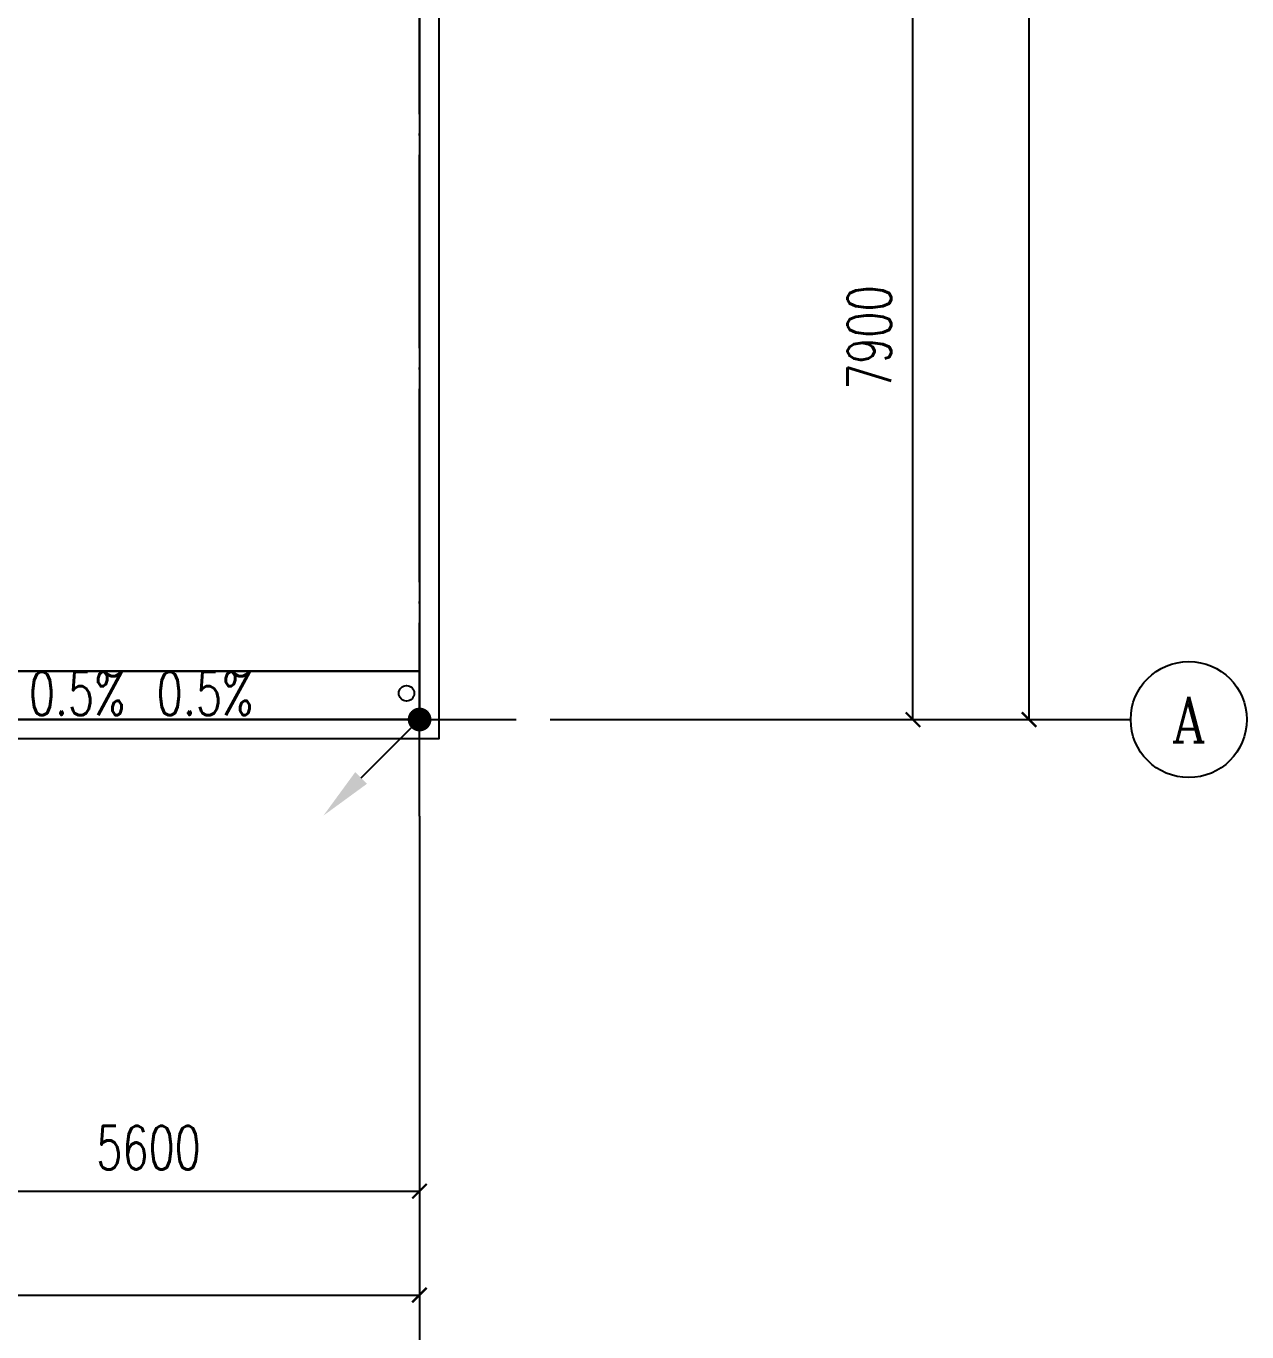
# Model space of a CAD drawing. Extents: x 1162612 to 1711260, y -157368 to 197905.
# Drawn here: x 1672663 to 1685279, y -143622 to -130120 of the extents above; entities that cross this region are included whole.
import ezdxf
from ezdxf.enums import TextEntityAlignment as Align

# ---------------------------------------------------------------- set-up
doc = ezdxf.new("R2010")
doc.units = 0
doc.header["$LTSCALE"] = 1000
doc.header["$MEASUREMENT"] = 0
doc.linetypes.add('DOTE', pattern=[2.42, 2, -0.2, 0.02, -0.2])
doc.layers.get('0').update_dxf_attribs({"linetype": 'CONTINUOUS'})
doc.layers.get('DEFPOINTS').update_dxf_attribs({"linetype": 'CONTINUOUS'})
for name, color, linetype in [('AXIS', 3, 'CONTINUOUS'), ('AXIS_TEXT', 7, 'CONTINUOUS'), ('DIM_SYMB', 3, 'CONTINUOUS'), ('DOTE', 1, 'DOTE'), ('LWIRE', 4, 'CONTINUOUS'), ('PUB_TEXT', 7, 'CONTINUOUS')]:
    doc.layers.add(name, color=color, linetype=linetype)
doc.styles.add('_TCH_AXIS', font='COMPLEX', dxfattribs={"bigfont": 'GBCBIG'})
doc.styles.add('_TCH_DIM', font='SIMPLEX', dxfattribs={"bigfont": 'GBCBIG'})
doc.styles.add('COMPLEX', font='COMPLEX')
doc.styles.add('DIM_FONT', font='SIMPLEX', dxfattribs={"width": 0.7, "bigfont": 'GBCBIG'})
doc.styles.get("Standard").update_dxf_attribs({"font": 'gbenor.shx', "bigfont": 'gbcbig.shx'})
doc.dimstyles.new('DIMN150', dxfattribs={"dimscale": 1.5, "dimtxt": 300, "dimasz": 100, "dimexe": 250, "dimexo": 300, "dimgap": 150, "dimtad": 1, "dimdec": 0, "dimzin": 0, "dimtxsty": 'DIM_FONT', "dimblk": 'ARCHTICK', "dimcen": 0.09, "dimclrt": 7, "dimazin": 3, "dimtfac": 1, "dimtdec": 0, "dimtix": 1, "dimtmove": 0, "dimatfit": 3, "dimtolj": 1, "dimtzin": 0})

# ---------------------------------------------------------------- blocks, each defined once
blk = doc.blocks.new('_ARCHTICK')
at = {"color": 0, "linetype": 'BYBLOCK', "const_width": 0.15}
blk.add_lwpolyline([(-0.5, -0.5), (0.5, 0.5)], dxfattribs=at)
blk = doc.blocks.new('*D87')
at = {"layer": 'AXIS', "color": 0}
for p, q in [((1621175, -141794), (1621175, -146669)), ((1671775, -141794), (1671775, -146669)), ((1621175, -146294), (1671775, -146294))]:
    blk.add_line(p, q, dxfattribs=at)
at = {"layer": 'DEFPOINTS', "color": 0}
for p in [(1621175, -141344), (1671775, -141344), (1671775, -146294)]:
    blk.add_point(p, dxfattribs=at)
at = {"layer": 'AXIS', "color": 0, "xscale": 150, "yscale": 150, "zscale": 150, "rotation": 180}
blk.add_blockref('_ARCHTICK', (1621175, -146294), dxfattribs=at)
at = {"layer": 'AXIS', "color": 0, "xscale": 150, "yscale": 150, "zscale": 150}
blk.add_blockref('_ARCHTICK', (1671775, -146294), dxfattribs=at)
at = {"layer": 'AXIS', "color": 7, "insert": (1646475, -145844), "char_height": 450, "attachment_point": 5, "style": 'DIM_FONT'}
blk.add_mtext('\\A1;50600', dxfattribs=at)
blk = doc.blocks.new('*D96')
at = {"layer": 'AXIS', "color": 0}
for p, q in [((1666175, -141794), (1666175, -145596)), ((1671775, -141794), (1671775, -145596)), ((1666175, -145221), (1671775, -145221))]:
    blk.add_line(p, q, dxfattribs=at)
at = {"layer": 'DEFPOINTS', "color": 0}
for p in [(1666175, -141344), (1671775, -141344), (1671775, -145221)]:
    blk.add_point(p, dxfattribs=at)
at = {"layer": 'AXIS', "color": 0, "xscale": 150, "yscale": 150, "zscale": 150, "rotation": 180}
blk.add_blockref('_ARCHTICK', (1666175, -145221), dxfattribs=at)
at = {"layer": 'AXIS', "color": 0, "xscale": 150, "yscale": 150, "zscale": 150}
blk.add_blockref('_ARCHTICK', (1671775, -145221), dxfattribs=at)
at = {"layer": 'AXIS', "color": 7, "insert": (1668975, -144771), "char_height": 450, "attachment_point": 5, "style": 'DIM_FONT'}
blk.add_mtext('\\A1;5600', dxfattribs=at)
blk = doc.blocks.new('_AXISO')
blk.add_circle((0, 0), 0.5)
at = {"layer": 'AXIS_TEXT', "style": 'COMPLEX', "width": 1.041667}
blk.add_attdef('A', text='', height=0.56, dxfattribs=at).set_placement((-0.25, -0.28), (0.25, -0.28), align=Align.FIT)
blk = doc.blocks.new('*D102')
at = {"layer": 'AXIS', "color": 0}
for p, q in [((1673575, -108744), (1678450, -108744)), ((1678075, -140344), (1678075, -108744)), ((1673575, -140344), (1678450, -140344))]:
    blk.add_line(p, q, dxfattribs=at)
at = {"layer": 'DEFPOINTS', "color": 0}
for p in [(1673125, -108744), (1678075, -108744), (1673125, -140344)]:
    blk.add_point(p, dxfattribs=at)
at = {"layer": 'AXIS', "color": 0, "xscale": 150, "yscale": 150, "zscale": 150}
for p, rotation in [((1678075, -108744), 90), ((1678075, -140344), 270)]:
    blk.add_blockref('_ARCHTICK', p, dxfattribs=dict(at, rotation=rotation))
at = {"layer": 'AXIS', "color": 7, "insert": (1677625, -124544), "char_height": 450, "attachment_point": 5, "rotation": 90, "style": 'DIM_FONT'}
blk.add_mtext('\\A1;31600', dxfattribs=at)
blk = doc.blocks.new('*D103')
at = {"layer": 'AXIS', "color": 0}
for p, q in [((1673575, -132444), (1677250, -132444)), ((1676875, -140344), (1676875, -132444)), ((1673575, -140344), (1677250, -140344))]:
    blk.add_line(p, q, dxfattribs=at)
at = {"layer": 'DEFPOINTS', "color": 0}
for p in [(1673125, -132444), (1676875, -132444), (1673125, -140344)]:
    blk.add_point(p, dxfattribs=at)
at = {"layer": 'AXIS', "color": 0, "xscale": 150, "yscale": 150, "zscale": 150}
for p, rotation in [((1676875, -132444), 90), ((1676875, -140344), 270)]:
    blk.add_blockref('_ARCHTICK', p, dxfattribs=dict(at, rotation=rotation))
at = {"layer": 'AXIS', "color": 7, "insert": (1676425, -136394), "char_height": 450, "attachment_point": 5, "rotation": 90, "style": 'DIM_FONT'}
blk.add_mtext('\\A1;7900', dxfattribs=at)
blk = doc.blocks.new('$TELECSYS$00000080')
for p, q in [((-0.7, -0.7), (0, 0)), ((0.104, 0.104), (0.104, 0.104)), ((-0.104, -0.104), (-0.104, -0.104))]:
    blk.add_line(p, q)
at = {"const_width": 0.142}
blk.add_lwpolyline([(0.071, 0, 1), (-0.071, 0, 1)], format="xyb", close=True, dxfattribs=at)
blk.add_solid([(-0.63, -0.77), (-0.77, -0.63), (-1.15, -1.15)])
at = {"width": 0.8, "flags": 9}
blk.add_attdef('A', (0, 0), '', height=0.00002, rotation=180, dxfattribs=at)
blk = doc.blocks.new('EE222')
at = {"color": 8}
for p, q in [((1671775.4, -108743.7), (1671775.4, -140343.7)), ((1671775.4, -139843.7), (1633175.4, -139843.7)), ((1633175.4, -139843.7), (1671775.4, -139843.7)), ((1671775.4, -140343.7), (1633175.4, -140343.7)), ((1633175.4, -140343.7), (1671775.4, -140343.7))]:
    blk.add_line(p, q, dxfattribs=at)
blk.add_lwpolyline([(1620975.4, -108543.7), (1671975.4, -108543.7), (1671975.4, -140543.7), (1632975.4, -140543.7), (1632975.4, -124743.7), (1620975.4, -124743.7)], close=True, dxfattribs=at)
blk.add_circle((1671641.2, -140071.9), 80, dxfattribs=at)
at = {"layer": 'AXIS', "color": 8}
for p, q in [((1673125.4, -140343.7), (1679125.4, -140343.7)), ((1671775.4, -141343.7), (1671775.4, -147343.7))]:
    blk.add_line(p, q, dxfattribs=at)
at = {"layer": 'DIM_SYMB', "color": 8}
blk.add_lwpolyline([(1670236.4, -140074.4, 0, 0, 0), (1670884.2, -140074.4, 120, 0, 0), (1671334.2, -140074.4, 0, 0, 0)], format="xyseb", dxfattribs=at)
at = {"layer": 'DOTE', "color": 8}
for p, q in [((1671775.4, -141343.7), (1671775.4, -107743.7)), ((1620175.4, -140343.7), (1672775.4, -140343.7))]:
    blk.add_line(p, q, dxfattribs=at)
at = {"layer": 'AXIS', "color": 8}
ref = blk.add_blockref('_AXISO', (1679725.4, -140343.7), dxfattribs=dict(at, xscale=1200, yscale=1200, zscale=1200))
ref.add_attrib('A', 'A', dxfattribs={"layer": 'AXIS_TEXT', "color": 8, "height": 468.8, "style": '_TCH_AXIS', "width": 0.888889}).set_placement((1679546.8, -140578), (1679904, -140578), align=Align.FIT)
at = {"layer": 'PUB_TEXT', "color": 8, "style": '_TCH_DIM', "width": 0.705882}
for p in [(1667737.7, -140297.5), (1669058.9, -140297.5)]:
    blk.add_text('0.5%%%', height=446.25, dxfattribs=at).set_placement(p)
at = {"layer": 'AXIS', "color": 8}
for p1, p2, distance, picture, middle in [((1673125.4, -140343.7), (1673125.4, -108743.7), -4950, '*D102', (1677625.4, -124543.7)), ((1673125.4, -140343.7), (1673125.4, -132443.7), -3750, '*D103', (1676425.4, -136393.7)), ((1621175.4, -141343.7), (1671775.4, -141343.7), -4950, '*D87', (1646475.4, -145843.7)), ((1666175.4, -141343.7), (1671775.4, -141343.7), -3877.2, '*D96', (1668975.4, -144770.9))]:
    dim = blk.add_aligned_dim(p1=p1, p2=p2, distance=distance, dimstyle='DIMN150', dxfattribs=at)
    dim.commit()
    dim.dimension.update_dxf_attribs({"geometry": picture, "text_midpoint": middle})

msp = doc.modelspace()

# ---------------------------------------------------------------- block references
msp.add_blockref('EE222', (4953, 3053))
at = {"layer": 'LWIRE', "xscale": 864, "yscale": 864, "zscale": 864}
msp.add_blockref('$TELECSYS$00000080', (1676729, -137290), dxfattribs=at)

doc.saveas('drawing.dxf')
